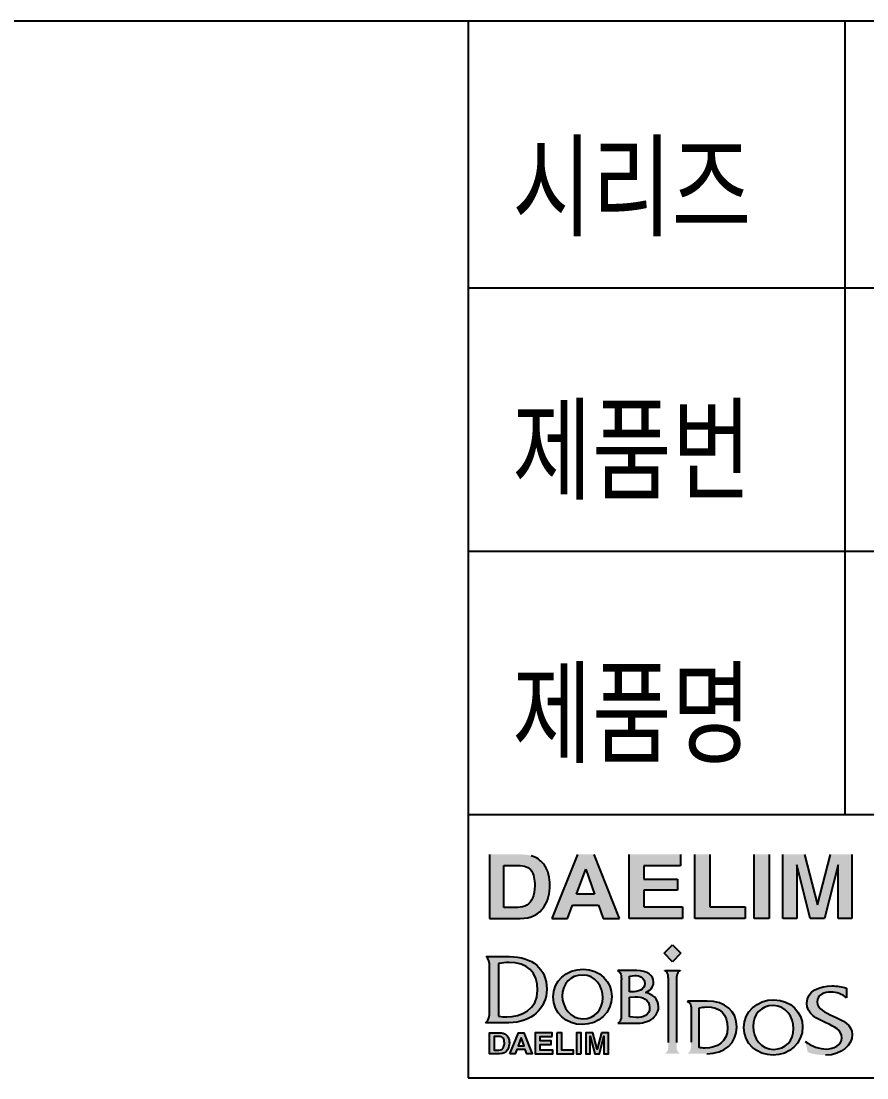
# Model space of a CAD drawing. Extents: x -5853 to -5433, y -3863 to -3269.
# Drawn here: x -5549 to -5504.1, y -3356.6 to -3300.4 of the extents above; entities that cross this region are included whole.
import ezdxf

# ---------------------------------------------------------------- set-up
doc = ezdxf.new("R2010")
doc.units = 0
doc.header["$LTSCALE"] = 7
doc.layers.get('0').update_dxf_attribs({"color": 2, "linetype": 'CONTINUOUS'})
doc.layers.add('D', color=2, linetype='CONTINUOUS')
doc.layers.add('DIM', color=2, linetype='CONTINUOUS')
doc.styles.add('GHS', font='ROMANS.shx', dxfattribs={"bigfont": 'GHS.shx'})

msp = doc.modelspace()

# ---------------------------------------------------------------- hatches: boundary and pattern name
at = {"layer": 'D'}
h = msp.add_hatch(color=256, dxfattribs=at)
h.dxf.hatch_style = 2
edge = h.paths.add_edge_path()
edge.add_spline(control_points=[(-5522.52919, -3344.7149), (-5522.52919, -3344.7149), (-5524.1639, -3344.7149), (-5524.1639, -3344.7149), (-5524.1639, -3344.7149), (-5524.1639, -3348.12005), (-5524.1639, -3348.12005), (-5524.1639, -3348.12005), (-5522.52919, -3348.12005), (-5522.52919, -3348.12005), (-5521.95583, -3348.12005), (-5521.5301, -3347.90745), (-5521.25621, -3347.48417), (-5521.05472, -3347.17028), (-5520.95207, -3346.78653), (-5520.95207, -3346.33334), (-5520.95207, -3346.1552), (-5520.97643, -3345.96729), (-5521.02426, -3345.77035), (-5521.07196, -3345.57367), (-5521.16315, -3345.39002), (-5521.29429, -3345.22053), (-5521.45962, -3345.01108), (-5521.67524, -3344.86697), (-5521.94054, -3344.78764), (-5522.09858, -3344.74275), (-5522.2934, -3344.71806), (-5522.52919, -3344.7149)], knot_values=[0, 0, 0, 0, 1, 1, 1, 2, 2, 2, 3, 3, 3, 4, 4, 4, 5, 5, 5, 6, 6, 6, 7, 7, 7, 8, 8, 8, 9, 9, 9, 9], degree=3, periodic=0)
edge = h.paths.add_edge_path()
edge.add_spline(control_points=[(-5522.66266, -3345.30054), (-5522.29971, -3345.30054), (-5522.05747, -3345.39319), (-5521.9369, -3345.5797), (-5521.81721, -3345.76471), (-5521.75525, -3346.03345), (-5521.75525, -3346.38111), (-5521.75525, -3346.63446), (-5521.79546, -3346.85187), (-5521.87617, -3347.03536), (-5522.0246, -3347.36655), (-5522.28661, -3347.53428), (-5522.66266, -3347.53428), (-5522.66266, -3347.53428), (-5523.39572, -3347.53428), (-5523.39572, -3347.53428), (-5523.39572, -3347.53428), (-5523.39572, -3345.30054), (-5523.39572, -3345.30054), (-5523.39572, -3345.30054), (-5522.66266, -3345.30054), (-5522.66266, -3345.30054)], knot_values=[0, 0, 0, 0, 1, 1, 1, 2, 2, 2, 3, 3, 3, 4, 4, 4, 5, 5, 5, 6, 6, 6, 7, 7, 7, 7], degree=3, periodic=0)
h = msp.add_hatch(color=256, dxfattribs=at)
h.dxf.hatch_style = 2
edge = h.paths.add_edge_path()
edge.add_spline(control_points=[(-5520.847, -3348.12005), (-5520.847, -3348.12005), (-5520.01665, -3348.12005), (-5520.01665, -3348.12005), (-5520.01665, -3348.12005), (-5519.75827, -3347.41678), (-5519.75827, -3347.41678), (-5519.75827, -3347.41678), (-5518.36767, -3347.41678), (-5518.36767, -3347.41678), (-5518.36767, -3347.41678), (-5518.11781, -3348.12005), (-5518.11781, -3348.12005), (-5518.11781, -3348.12005), (-5517.25718, -3348.12005), (-5517.25718, -3348.12005), (-5517.25718, -3348.12005), (-5518.59453, -3344.7149), (-5518.59453, -3344.7149), (-5518.59453, -3344.7149), (-5519.49427, -3344.7149), (-5519.49427, -3344.7149), (-5519.49427, -3344.7149), (-5520.847, -3348.12005), (-5520.847, -3348.12005)], knot_values=[0, 0, 0, 0, 1, 1, 1, 2, 2, 2, 3, 3, 3, 4, 4, 4, 5, 5, 5, 6, 6, 6, 7, 7, 7, 8, 8, 8, 8], degree=3, periodic=0)
edge = h.paths.add_edge_path()
edge.add_spline(control_points=[(-5519.05288, -3345.49338), (-5519.05288, -3345.49338), (-5518.57629, -3346.83238), (-5518.57629, -3346.83238), (-5518.57629, -3346.83238), (-5519.54512, -3346.83238), (-5519.54512, -3346.83238), (-5519.54512, -3346.83238), (-5519.05288, -3345.49338), (-5519.05288, -3345.49338)], knot_values=[0, 0, 0, 0, 1, 1, 1, 2, 2, 2, 3, 3, 3, 3], degree=3, periodic=0)
h = msp.add_hatch(color=256, dxfattribs=at)
h.dxf.hatch_style = 2
edge = h.paths.add_edge_path()
edge.add_spline(control_points=[(-5514.01495, -3345.31825), (-5514.01495, -3345.31825), (-5515.97046, -3345.31825), (-5515.97046, -3345.31825), (-5515.97046, -3345.31825), (-5515.97046, -3346.03798), (-5515.97046, -3346.03798), (-5515.97046, -3346.03798), (-5514.17903, -3346.03798), (-5514.17903, -3346.03798), (-5514.17903, -3346.03798), (-5514.17903, -3346.62266), (-5514.17903, -3346.62266), (-5514.17903, -3346.62266), (-5515.97046, -3346.62266), (-5515.97046, -3346.62266), (-5515.97046, -3346.62266), (-5515.97046, -3347.50957), (-5515.97046, -3347.50957), (-5515.97046, -3347.50957), (-5513.91681, -3347.50957), (-5513.91681, -3347.50957), (-5513.91681, -3347.50957), (-5513.91681, -3348.12005), (-5513.91681, -3348.12005), (-5513.91681, -3348.12005), (-5516.74511, -3348.12005), (-5516.74511, -3348.12005), (-5516.74511, -3348.12005), (-5516.74511, -3344.7149), (-5516.74511, -3344.7149), (-5516.74511, -3344.7149), (-5514.01495, -3344.7149), (-5514.01495, -3344.7149), (-5514.01495, -3344.7149), (-5514.01495, -3345.31825), (-5514.01495, -3345.31825)], knot_values=[0, 0, 0, 0, 1, 1, 1, 2, 2, 2, 3, 3, 3, 4, 4, 4, 5, 5, 5, 6, 6, 6, 7, 7, 7, 8, 8, 8, 9, 9, 9, 10, 10, 10, 11, 11, 11, 12, 12, 12, 12], degree=3, periodic=0)
h = msp.add_hatch(color=256, dxfattribs=at)
h.dxf.hatch_style = 2
edge = h.paths.add_edge_path()
edge.add_spline(control_points=[(-5513.24882, -3344.7149), (-5513.24882, -3344.7149), (-5512.45971, -3344.7149), (-5512.45971, -3344.7149), (-5512.45971, -3344.7149), (-5512.45971, -3347.50957), (-5512.45971, -3347.50957), (-5512.45971, -3347.50957), (-5510.57164, -3347.50957), (-5510.57164, -3347.50957), (-5510.57164, -3347.50957), (-5510.57164, -3348.12005), (-5510.57164, -3348.12005), (-5510.57164, -3348.12005), (-5513.24882, -3348.12005), (-5513.24882, -3348.12005), (-5513.24882, -3348.12005), (-5513.24882, -3344.7149), (-5513.24882, -3344.7149)], knot_values=[0, 0, 0, 0, 1, 1, 1, 2, 2, 2, 3, 3, 3, 4, 4, 4, 5, 5, 5, 6, 6, 6, 6], degree=3, periodic=0)
h = msp.add_hatch(color=256, dxfattribs=at)
h.dxf.hatch_style = 2
edge = h.paths.add_edge_path()
edge.add_spline(control_points=[(-5509.30847, -3348.12005), (-5509.30847, -3348.12005), (-5510.09854, -3348.12005), (-5510.09854, -3348.12005), (-5510.09854, -3348.12005), (-5510.09854, -3344.7149), (-5510.09854, -3344.7149), (-5510.09854, -3344.7149), (-5509.30847, -3344.7149), (-5509.30847, -3344.7149), (-5509.30847, -3344.7149), (-5509.30847, -3348.12005), (-5509.30847, -3348.12005)], knot_values=[0, 0, 0, 0, 1, 1, 1, 2, 2, 2, 3, 3, 3, 4, 4, 4, 4], degree=3, periodic=0)
h = msp.add_hatch(color=256, dxfattribs=at)
h.dxf.hatch_style = 2
edge = h.paths.add_edge_path()
edge.add_spline(control_points=[(-5506.04372, -3344.7149), (-5506.04372, -3344.7149), (-5504.90607, -3344.7149), (-5504.90607, -3344.7149), (-5504.90607, -3344.7149), (-5504.90607, -3348.12005), (-5504.90607, -3348.12005), (-5504.90607, -3348.12005), (-5505.63966, -3348.12005), (-5505.63966, -3348.12005), (-5505.63966, -3348.12005), (-5505.63966, -3345.81729), (-5505.63966, -3345.81729), (-5505.63966, -3345.75057), (-5505.63842, -3345.65752), (-5505.63842, -3345.53854), (-5505.63513, -3345.41926), (-5505.63409, -3345.32661), (-5505.63409, -3345.26224), (-5505.63409, -3345.26224), (-5506.35671, -3348.12005), (-5506.35671, -3348.12005), (-5506.35671, -3348.12005), (-5507.12669, -3348.12005), (-5507.12669, -3348.12005), (-5507.12669, -3348.12005), (-5507.84196, -3345.26224), (-5507.84196, -3345.26224), (-5507.84196, -3345.32661), (-5507.84196, -3345.41926), (-5507.83886, -3345.53854), (-5507.83777, -3345.65752), (-5507.83777, -3345.75057), (-5507.83777, -3345.81729), (-5507.83777, -3345.81729), (-5507.83777, -3348.12005), (-5507.83777, -3348.12005), (-5507.83777, -3348.12005), (-5508.57205, -3348.12005), (-5508.57205, -3348.12005), (-5508.57205, -3348.12005), (-5508.57205, -3344.7149), (-5508.57205, -3344.7149), (-5508.57205, -3344.7149), (-5507.42073, -3344.7149), (-5507.42073, -3344.7149), (-5507.42073, -3344.7149), (-5506.73134, -3347.39126), (-5506.73134, -3347.39126), (-5506.73134, -3347.39126), (-5506.04372, -3344.7149), (-5506.04372, -3344.7149)], knot_values=[0, 0, 0, 0, 1, 1, 1, 2, 2, 2, 3, 3, 3, 4, 4, 4, 5, 5, 5, 6, 6, 6, 7, 7, 7, 8, 8, 8, 9, 9, 9, 10, 10, 10, 11, 11, 11, 12, 12, 12, 13, 13, 13, 14, 14, 14, 15, 15, 15, 16, 16, 16, 17, 17, 17, 17], degree=3, periodic=0)
h = msp.add_hatch(color=256, dxfattribs=at)
h.dxf.hatch_style = 2
h.paths.add_polyline_path([(-5513.99512, -3349.97284), (-5514.44297, -3350.42028), (-5514.89037, -3349.97275), (-5514.44297, -3349.52521)])
h = msp.add_hatch(color=256, dxfattribs=at)
h.dxf.hatch_style = 2
edge = h.paths.add_edge_path()
edge.add_spline(control_points=[(-5523.66075, -3350.51788), (-5523.66075, -3350.51788), (-5523.68479, -3350.52332), (-5523.68479, -3350.52332), (-5523.68479, -3350.52332), (-5523.68479, -3353.30892), (-5523.68479, -3353.30892), (-5523.68479, -3353.30892), (-5523.6599, -3353.31396), (-5523.6599, -3353.31396), (-5523.52893, -3353.34043), (-5523.39116, -3353.35308), (-5523.23885, -3353.35308), (-5522.48533, -3353.35308), (-5521.60525, -3352.98247), (-5521.60525, -3351.93782), (-5521.60525, -3350.98252), (-5522.15114, -3350.45634), (-5523.14223, -3350.45634), (-5523.30813, -3350.45634), (-5523.47768, -3350.47642), (-5523.66075, -3350.51788)], knot_values=[0, 0, 0, 0, 1, 1, 1, 2, 2, 2, 3, 3, 3, 4, 4, 4, 5, 5, 5, 6, 6, 6, 7, 7, 7, 7], degree=3, periodic=0)
edge = h.paths.add_edge_path()
edge.add_spline(control_points=[(-5523.10149, -3350.14795), (-5521.88065, -3350.14795), (-5521.12226, -3350.80853), (-5521.12226, -3351.87219), (-5521.12226, -3352.92576), (-5521.94729, -3353.66147), (-5523.12872, -3353.66147), (-5523.12872, -3353.66147), (-5524.2497, -3353.66147), (-5524.36696, -3353.66147), (-5524.18288, -3353.50901), (-5524.16199, -3353.31293), (-5524.16199, -3353.08839), (-5524.16199, -3353.05999), (-5524.16226, -3353.03145), (-5524.16255, -3353.00246), (-5524.16255, -3353.00246), (-5524.16323, -3352.90946), (-5524.16323, -3352.90946), (-5524.16323, -3352.90946), (-5524.16323, -3350.86219), (-5524.16323, -3350.86219), (-5524.16323, -3350.86219), (-5524.16244, -3350.78072), (-5524.16244, -3350.78072), (-5524.16199, -3350.75002), (-5524.16147, -3350.71805), (-5524.16147, -3350.68551), (-5524.16147, -3350.48303), (-5524.18069, -3350.2535), (-5524.33586, -3350.14795), (-5524.17047, -3350.14795), (-5523.10149, -3350.14795), (-5523.10149, -3350.14795)], knot_values=[0, 0, 0, 0, 1, 1, 1, 2, 2, 2, 3, 3, 3, 4, 4, 4, 5, 5, 5, 6, 6, 6, 7, 7, 7, 8, 8, 8, 9, 9, 9, 10, 10, 10, 11, 11, 11, 11], degree=3, periodic=0)
h = msp.add_hatch(color=256, dxfattribs=at)
h.dxf.hatch_style = 2
edge = h.paths.add_edge_path()
edge.add_spline(control_points=[(-5519.18621, -3350.8202), (-5520.0793, -3350.79872), (-5520.7813, -3351.4752), (-5520.7813, -3352.28339), (-5520.7813, -3353.15551), (-5520.07086, -3353.75952), (-5519.22854, -3353.75952), (-5518.38218, -3353.75952), (-5517.66318, -3353.12985), (-5517.66318, -3352.2622), (-5517.66318, -3351.49645), (-5518.29276, -3350.81574), (-5519.18621, -3350.8202)], knot_values=[0, 0, 0, 0, 1, 1, 1, 2, 2, 2, 3, 3, 3, 4, 4, 4, 4], degree=3, periodic=0)
edge = h.paths.add_edge_path()
edge.add_spline(control_points=[(-5519.21569, -3351.12629), (-5518.54385, -3351.12629), (-5518.14819, -3351.72634), (-5518.14819, -3352.34732), (-5518.14819, -3352.98113), (-5518.56073, -3353.45319), (-5519.20732, -3353.45319), (-5519.87522, -3353.45319), (-5520.29638, -3352.84063), (-5520.29638, -3352.24518), (-5520.29638, -3351.60273), (-5519.87522, -3351.12629), (-5519.21569, -3351.12629)], knot_values=[0, 0, 0, 0, 1, 1, 1, 2, 2, 2, 3, 3, 3, 4, 4, 4, 4], degree=3, periodic=0)
h = msp.add_hatch(color=256, dxfattribs=at)
h.dxf.hatch_style = 2
edge = h.paths.add_edge_path()
edge.add_spline(control_points=[(-5516.72566, -3352.01966), (-5516.72566, -3352.01966), (-5516.72566, -3351.1859), (-5516.72566, -3351.1859), (-5516.72566, -3351.1859), (-5516.44067, -3351.15609), (-5516.44067, -3351.15609), (-5516.18524, -3351.13066), (-5515.91326, -3351.2838), (-5515.91326, -3351.57716), (-5515.91326, -3351.92616), (-5516.30878, -3352.01966), (-5516.58521, -3352.01966), (-5516.58521, -3352.01966), (-5516.72566, -3352.01966), (-5516.72566, -3352.01966)], knot_values=[0, 0, 0, 0, 1, 1, 1, 2, 2, 2, 3, 3, 3, 4, 4, 4, 5, 5, 5, 5], degree=3, periodic=0)
edge = h.paths.add_edge_path()
edge.add_spline(control_points=[(-5517.15949, -3353.09159), (-5517.15949, -3353.28713), (-5517.13392, -3353.59769), (-5517.34668, -3353.67858), (-5517.34668, -3353.67858), (-5517.34668, -3353.69137), (-5517.34668, -3353.69137), (-5517.34668, -3353.69137), (-5516.64481, -3353.69137), (-5516.64481, -3353.69137), (-5516.32587, -3353.69137), (-5515.98972, -3353.70406), (-5515.69194, -3353.55942), (-5515.40696, -3353.42362), (-5515.18152, -3353.14264), (-5515.18152, -3352.81516), (-5515.18152, -3352.39814), (-5515.49221, -3352.14304), (-5515.8749, -3352.06224), (-5515.63248, -3351.95609), (-5515.44941, -3351.79422), (-5515.44941, -3351.5091), (-5515.44941, -3351.13066), (-5515.77702, -3350.89245), (-5516.33869, -3350.89245), (-5516.33869, -3350.89245), (-5517.34668, -3350.89245), (-5517.34668, -3350.89245), (-5517.34668, -3350.89245), (-5517.34668, -3350.905), (-5517.34668, -3350.905), (-5517.1296, -3350.98603), (-5517.15949, -3351.29658), (-5517.15949, -3351.4879), (-5517.15949, -3351.4879), (-5517.15949, -3353.09159), (-5517.15949, -3353.09159)], knot_values=[0, 0, 0, 0, 1, 1, 1, 2, 2, 2, 3, 3, 3, 4, 4, 4, 5, 5, 5, 6, 6, 6, 7, 7, 7, 8, 8, 8, 9, 9, 9, 10, 10, 10, 11, 11, 11, 12, 12, 12, 12], degree=3, periodic=0)
edge = h.paths.add_edge_path()
edge.add_spline(control_points=[(-5516.72566, -3353.35105), (-5516.72566, -3353.35105), (-5516.72566, -3352.30032), (-5516.72566, -3352.30032), (-5516.72566, -3352.30032), (-5516.42789, -3352.28339), (-5516.42789, -3352.28339), (-5516.05337, -3352.2622), (-5515.6537, -3352.44068), (-5515.6537, -3352.85341), (-5515.6537, -3353.25733), (-5516.00678, -3353.41929), (-5516.35542, -3353.38504), (-5516.35542, -3353.38504), (-5516.72566, -3353.35105), (-5516.72566, -3353.35105)], knot_values=[0, 0, 0, 0, 1, 1, 1, 2, 2, 2, 3, 3, 3, 4, 4, 4, 5, 5, 5, 5], degree=3, periodic=0)
h = msp.add_hatch(color=256, dxfattribs=at)
h.dxf.hatch_style = 2
edge = h.paths.add_edge_path()
edge.add_spline(control_points=[(-5514.65998, -3351.49213), (-5514.65998, -3351.29658), (-5514.62991, -3350.98603), (-5514.84699, -3350.905), (-5514.84699, -3350.905), (-5514.84699, -3350.89245), (-5514.84699, -3350.89245), (-5514.84699, -3350.89245), (-5514.03892, -3350.89245), (-5514.03892, -3350.89245), (-5514.03892, -3350.89245), (-5514.03892, -3350.905), (-5514.03892, -3350.905), (-5514.25143, -3350.98603), (-5514.22609, -3351.30081), (-5514.22609, -3351.49213), (-5514.22609, -3351.49213), (-5514.22609, -3354.71977), (-5514.22609, -3354.71977), (-5514.22609, -3354.91139), (-5514.25143, -3355.22172), (-5514.03892, -3355.30253), (-5514.03892, -3355.30253), (-5514.03892, -3355.31531), (-5514.03892, -3355.31531), (-5514.03892, -3355.31531), (-5514.84699, -3355.31531), (-5514.84699, -3355.31531), (-5514.84699, -3355.31531), (-5514.84699, -3355.30253), (-5514.84699, -3355.30253), (-5514.63455, -3355.22591), (-5514.65998, -3354.91139), (-5514.65998, -3354.71977), (-5514.65998, -3354.71977), (-5514.65998, -3351.49213), (-5514.65998, -3351.49213)], knot_values=[0, 0, 0, 0, 1, 1, 1, 2, 2, 2, 3, 3, 3, 4, 4, 4, 5, 5, 5, 6, 6, 6, 7, 7, 7, 8, 8, 8, 9, 9, 9, 10, 10, 10, 11, 11, 11, 12, 12, 12, 12], degree=3, periodic=0)
h = msp.add_hatch(color=256, dxfattribs=at)
h.dxf.hatch_style = 2
edge = h.paths.add_edge_path()
edge.add_spline(control_points=[(-5506.3081, -3355.38733), (-5506.64922, -3355.38733), (-5506.96689, -3355.33435), (-5507.2521, -3355.2314), (-5507.25931, -3355.20138), (-5507.35311, -3354.79634), (-5507.3839, -3354.66314), (-5507.06047, -3354.91378), (-5506.64342, -3355.06273), (-5506.2485, -3355.06273), (-5505.90896, -3355.06273), (-5505.4386, -3354.85477), (-5505.4386, -3354.46454), (-5505.4386, -3354.05193), (-5505.85007, -3353.86782), (-5506.28537, -3353.67322), (-5506.78732, -3353.44864), (-5507.30675, -3353.21637), (-5507.30675, -3352.61831), (-5507.30675, -3351.94533), (-5506.5907, -3351.70644), (-5505.97688, -3351.70644), (-5505.70558, -3351.70644), (-5505.44513, -3351.7447), (-5505.20119, -3351.8183), (-5505.20119, -3351.85918), (-5505.20119, -3352.22123), (-5505.20119, -3352.33125), (-5505.41199, -3352.14781), (-5505.7244, -3352.03104), (-5506.02068, -3352.03104), (-5506.35901, -3352.03104), (-5506.7541, -3352.16906), (-5506.7541, -3352.55848), (-5506.7541, -3352.92405), (-5506.34208, -3353.11225), (-5505.90562, -3353.31176), (-5505.40434, -3353.54075), (-5504.88618, -3353.77757), (-5504.88618, -3354.29632), (-5504.88618, -3354.82087), (-5505.42991, -3355.38733), (-5506.3081, -3355.38733)], knot_values=[0, 0, 0, 0, 1, 1, 1, 2, 2, 2, 3, 3, 3, 4, 4, 4, 5, 5, 5, 6, 6, 6, 7, 7, 7, 8, 8, 8, 9, 9, 9, 10, 10, 10, 11, 11, 11, 12, 12, 12, 13, 13, 13, 14, 14, 14, 14], degree=3, periodic=0)
h = msp.add_hatch(color=256, dxfattribs=at)
h.dxf.hatch_style = 2
edge = h.paths.add_edge_path()
edge.add_spline(control_points=[(-5509.05008, -3352.44608), (-5509.94308, -3352.42483), (-5510.64513, -3353.10117), (-5510.64513, -3353.90951), (-5510.64513, -3354.78149), (-5509.93484, -3355.38562), (-5509.09253, -3355.38562), (-5508.24589, -3355.38562), (-5507.52705, -3354.75582), (-5507.52705, -3353.88817), (-5507.52705, -3353.12256), (-5508.1564, -3352.44185), (-5509.05008, -3352.44608)], knot_values=[0, 0, 0, 0, 1, 1, 1, 2, 2, 2, 3, 3, 3, 4, 4, 4, 4], degree=3, periodic=0)
edge = h.paths.add_edge_path()
edge.add_spline(control_points=[(-5509.07974, -3352.75249), (-5508.40772, -3352.75249), (-5508.01177, -3353.35231), (-5508.01177, -3353.97329), (-5508.01177, -3354.60723), (-5508.42438, -3355.07917), (-5509.07132, -3355.07917), (-5509.73889, -3355.07917), (-5510.16014, -3354.46647), (-5510.16014, -3353.87115), (-5510.16014, -3353.22879), (-5509.73889, -3352.75249), (-5509.07974, -3352.75249)], knot_values=[0, 0, 0, 0, 1, 1, 1, 2, 2, 2, 3, 3, 3, 4, 4, 4, 4], degree=3, periodic=0)
h = msp.add_hatch(color=256, dxfattribs=at)
h.dxf.hatch_style = 2
edge = h.paths.add_edge_path()
edge.add_spline(control_points=[(-5513.45431, -3354.705), (-5513.45431, -3354.95587), (-5513.42888, -3355.1601), (-5513.64153, -3355.30469), (-5513.64153, -3355.30469), (-5513.64153, -3355.31725), (-5513.64153, -3355.31725), (-5513.64153, -3355.31725), (-5512.62055, -3355.31725), (-5512.62055, -3355.31725), (-5511.66786, -3355.31725), (-5511.02528, -3354.73048), (-5511.02528, -3353.89249), (-5511.02528, -3353.04608), (-5511.62978, -3352.51855), (-5512.59944, -3352.51855), (-5512.59944, -3352.51855), (-5513.64153, -3352.51855), (-5513.64153, -3352.51855), (-5513.64153, -3352.51855), (-5513.64153, -3352.5312), (-5513.64153, -3352.5312), (-5513.42487, -3352.59499), (-5513.45431, -3352.90568), (-5513.45431, -3353.10117), (-5513.45431, -3353.10117), (-5513.45431, -3354.705), (-5513.45431, -3354.705)], knot_values=[0, 0, 0, 0, 1, 1, 1, 2, 2, 2, 3, 3, 3, 4, 4, 4, 5, 5, 5, 6, 6, 6, 7, 7, 7, 8, 8, 8, 9, 9, 9, 9], degree=3, periodic=0)
edge = h.paths.add_edge_path()
edge.add_spline(control_points=[(-5513.02037, -3352.87142), (-5512.89302, -3352.84198), (-5512.76518, -3352.82488), (-5512.63779, -3352.82488), (-5511.92742, -3352.82488), (-5511.51058, -3353.19913), (-5511.51058, -3353.94349), (-5511.51058, -3354.67944), (-5512.07623, -3355.01102), (-5512.71004, -3355.01102), (-5512.81654, -3355.01102), (-5512.91859, -3355.00246), (-5513.02037, -3354.98144), (-5513.02037, -3354.98144), (-5513.02037, -3352.87142), (-5513.02037, -3352.87142)], knot_values=[0, 0, 0, 0, 1, 1, 1, 2, 2, 2, 3, 3, 3, 4, 4, 4, 5, 5, 5, 5], degree=3, periodic=0)
h = msp.add_hatch(color=256, dxfattribs=at)
h.dxf.hatch_style = 2
edge = h.paths.add_edge_path()
edge.add_spline(control_points=[(-5523.62503, -3354.1985), (-5523.62503, -3354.1985), (-5524.16118, -3354.1985), (-5524.16118, -3354.1985), (-5524.16118, -3354.1985), (-5524.16118, -3355.31531), (-5524.16118, -3355.31531), (-5524.16118, -3355.31531), (-5523.62503, -3355.31531), (-5523.62503, -3355.31531), (-5523.43698, -3355.31531), (-5523.29735, -3355.24558), (-5523.20752, -3355.10676), (-5523.14144, -3355.00381), (-5523.10777, -3354.87795), (-5523.10777, -3354.72931), (-5523.10777, -3354.67088), (-5523.11576, -3354.60926), (-5523.13145, -3354.54466), (-5523.14709, -3354.48016), (-5523.177, -3354.41993), (-5523.22001, -3354.36433), (-5523.27423, -3354.29564), (-5523.34495, -3354.24837), (-5523.43197, -3354.22236), (-5523.4838, -3354.20763), (-5523.5477, -3354.19954), (-5523.62503, -3354.1985)], knot_values=[0, 0, 0, 0, 1, 1, 1, 2, 2, 2, 3, 3, 3, 4, 4, 4, 5, 5, 5, 6, 6, 6, 7, 7, 7, 8, 8, 8, 9, 9, 9, 9], degree=3, periodic=0)
edge = h.paths.add_edge_path()
edge.add_spline(control_points=[(-5523.66881, -3354.39058), (-5523.54977, -3354.39058), (-5523.47032, -3354.42096), (-5523.43077, -3354.48214), (-5523.39152, -3354.54281), (-5523.3712, -3354.63095), (-5523.3712, -3354.74498), (-5523.3712, -3354.82807), (-5523.38438, -3354.89938), (-5523.41086, -3354.95956), (-5523.45954, -3355.06818), (-5523.54547, -3355.12319), (-5523.66881, -3355.12319), (-5523.66881, -3355.12319), (-5523.90923, -3355.12319), (-5523.90923, -3355.12319), (-5523.90923, -3355.12319), (-5523.90923, -3354.39058), (-5523.90923, -3354.39058), (-5523.90923, -3354.39058), (-5523.66881, -3354.39058), (-5523.66881, -3354.39058)], knot_values=[0, 0, 0, 0, 1, 1, 1, 2, 2, 2, 3, 3, 3, 4, 4, 4, 5, 5, 5, 6, 6, 6, 7, 7, 7, 7], degree=3, periodic=0)
h = msp.add_hatch(color=256, dxfattribs=at)
h.dxf.hatch_style = 2
edge = h.paths.add_edge_path()
edge.add_spline(control_points=[(-5523.07331, -3355.31531), (-5523.07331, -3355.31531), (-5522.80097, -3355.31531), (-5522.80097, -3355.31531), (-5522.80097, -3355.31531), (-5522.71623, -3355.08466), (-5522.71623, -3355.08466), (-5522.71623, -3355.08466), (-5522.26014, -3355.08466), (-5522.26014, -3355.08466), (-5522.26014, -3355.08466), (-5522.1782, -3355.31531), (-5522.1782, -3355.31531), (-5522.1782, -3355.31531), (-5521.89593, -3355.31531), (-5521.89593, -3355.31531), (-5521.89593, -3355.31531), (-5522.33455, -3354.1985), (-5522.33455, -3354.1985), (-5522.33455, -3354.1985), (-5522.62965, -3354.1985), (-5522.62965, -3354.1985), (-5522.62965, -3354.1985), (-5523.07331, -3355.31531), (-5523.07331, -3355.31531)], knot_values=[0, 0, 0, 0, 1, 1, 1, 2, 2, 2, 3, 3, 3, 4, 4, 4, 5, 5, 5, 6, 6, 6, 7, 7, 7, 8, 8, 8, 8], degree=3, periodic=0)
edge = h.paths.add_edge_path()
edge.add_spline(control_points=[(-5522.48488, -3354.45382), (-5522.48488, -3354.45382), (-5522.32857, -3354.89298), (-5522.32857, -3354.89298), (-5522.32857, -3354.89298), (-5522.64632, -3354.89298), (-5522.64632, -3354.89298), (-5522.64632, -3354.89298), (-5522.48488, -3354.45382), (-5522.48488, -3354.45382)], knot_values=[0, 0, 0, 0, 1, 1, 1, 2, 2, 2, 3, 3, 3, 3], degree=3, periodic=0)
h = msp.add_hatch(color=256, dxfattribs=at)
h.dxf.hatch_style = 2
edge = h.paths.add_edge_path()
edge.add_spline(control_points=[(-5520.83255, -3354.39638), (-5520.83255, -3354.39638), (-5521.47392, -3354.39638), (-5521.47392, -3354.39638), (-5521.47392, -3354.39638), (-5521.47392, -3354.63244), (-5521.47392, -3354.63244), (-5521.47392, -3354.63244), (-5520.88637, -3354.63244), (-5520.88637, -3354.63244), (-5520.88637, -3354.63244), (-5520.88637, -3354.8242), (-5520.88637, -3354.8242), (-5520.88637, -3354.8242), (-5521.47392, -3354.8242), (-5521.47392, -3354.8242), (-5521.47392, -3354.8242), (-5521.47392, -3355.11509), (-5521.47392, -3355.11509), (-5521.47392, -3355.11509), (-5520.80036, -3355.11509), (-5520.80036, -3355.11509), (-5520.80036, -3355.11509), (-5520.80036, -3355.31531), (-5520.80036, -3355.31531), (-5520.80036, -3355.31531), (-5521.72798, -3355.31531), (-5521.72798, -3355.31531), (-5521.72798, -3355.31531), (-5521.72798, -3354.1985), (-5521.72798, -3354.1985), (-5521.72798, -3354.1985), (-5520.83255, -3354.1985), (-5520.83255, -3354.1985), (-5520.83255, -3354.1985), (-5520.83255, -3354.39638), (-5520.83255, -3354.39638)], knot_values=[0, 0, 0, 0, 1, 1, 1, 2, 2, 2, 3, 3, 3, 4, 4, 4, 5, 5, 5, 6, 6, 6, 7, 7, 7, 8, 8, 8, 9, 9, 9, 10, 10, 10, 11, 11, 11, 12, 12, 12, 12], degree=3, periodic=0)
h = msp.add_hatch(color=256, dxfattribs=at)
h.dxf.hatch_style = 2
edge = h.paths.add_edge_path()
edge.add_spline(control_points=[(-5520.58128, -3354.1985), (-5520.58128, -3354.1985), (-5520.32247, -3354.1985), (-5520.32247, -3354.1985), (-5520.32247, -3354.1985), (-5520.32247, -3355.11509), (-5520.32247, -3355.11509), (-5520.32247, -3355.11509), (-5519.70322, -3355.11509), (-5519.70322, -3355.11509), (-5519.70322, -3355.11509), (-5519.70322, -3355.31531), (-5519.70322, -3355.31531), (-5519.70322, -3355.31531), (-5520.58128, -3355.31531), (-5520.58128, -3355.31531), (-5520.58128, -3355.31531), (-5520.58128, -3354.1985), (-5520.58128, -3354.1985)], knot_values=[0, 0, 0, 0, 1, 1, 1, 2, 2, 2, 3, 3, 3, 4, 4, 4, 5, 5, 5, 6, 6, 6, 6], degree=3, periodic=0)
h = msp.add_hatch(color=256, dxfattribs=at)
h.dxf.hatch_style = 2
edge = h.paths.add_edge_path()
edge.add_spline(control_points=[(-5519.28893, -3355.31531), (-5519.28893, -3355.31531), (-5519.54806, -3355.31531), (-5519.54806, -3355.31531), (-5519.54806, -3355.31531), (-5519.54806, -3354.1985), (-5519.54806, -3354.1985), (-5519.54806, -3354.1985), (-5519.28893, -3354.1985), (-5519.28893, -3354.1985), (-5519.28893, -3354.1985), (-5519.28893, -3355.31531), (-5519.28893, -3355.31531)], knot_values=[0, 0, 0, 0, 1, 1, 1, 2, 2, 2, 3, 3, 3, 4, 4, 4, 4], degree=3, periodic=0)
h = msp.add_hatch(color=256, dxfattribs=at)
h.dxf.hatch_style = 2
edge = h.paths.add_edge_path()
edge.add_spline(control_points=[(-5518.21817, -3354.1985), (-5518.21817, -3354.1985), (-5517.84504, -3354.1985), (-5517.84504, -3354.1985), (-5517.84504, -3354.1985), (-5517.84504, -3355.31531), (-5517.84504, -3355.31531), (-5517.84504, -3355.31531), (-5518.08564, -3355.31531), (-5518.08564, -3355.31531), (-5518.08564, -3355.31531), (-5518.08564, -3354.56006), (-5518.08564, -3354.56006), (-5518.08564, -3354.53818), (-5518.08524, -3354.50766), (-5518.08524, -3354.46863), (-5518.08416, -3354.42951), (-5518.08382, -3354.39913), (-5518.08382, -3354.37802), (-5518.08382, -3354.37802), (-5518.32082, -3355.31531), (-5518.32082, -3355.31531), (-5518.32082, -3355.31531), (-5518.57336, -3355.31531), (-5518.57336, -3355.31531), (-5518.57336, -3355.31531), (-5518.80795, -3354.37802), (-5518.80795, -3354.37802), (-5518.80795, -3354.39913), (-5518.80795, -3354.42951), (-5518.80693, -3354.46863), (-5518.80657, -3354.50766), (-5518.80657, -3354.53818), (-5518.80657, -3354.56006), (-5518.80657, -3354.56006), (-5518.80657, -3355.31531), (-5518.80657, -3355.31531), (-5518.80657, -3355.31531), (-5519.0474, -3355.31531), (-5519.0474, -3355.31531), (-5519.0474, -3355.31531), (-5519.0474, -3354.1985), (-5519.0474, -3354.1985), (-5519.0474, -3354.1985), (-5518.6698, -3354.1985), (-5518.6698, -3354.1985), (-5518.6698, -3354.1985), (-5518.44369, -3355.07629), (-5518.44369, -3355.07629), (-5518.44369, -3355.07629), (-5518.21817, -3354.1985), (-5518.21817, -3354.1985)], knot_values=[0, 0, 0, 0, 1, 1, 1, 2, 2, 2, 3, 3, 3, 4, 4, 4, 5, 5, 5, 6, 6, 6, 7, 7, 7, 8, 8, 8, 9, 9, 9, 10, 10, 10, 11, 11, 11, 12, 12, 12, 13, 13, 13, 14, 14, 14, 15, 15, 15, 16, 16, 16, 17, 17, 17, 17], degree=3, periodic=0)

# ---------------------------------------------------------------- linework, layer by layer
at = {"color": 4}
msp.add_line((-5443.66386, -3300.41196), (-5818.66386, -3300.41196), dxfattribs=at)
at = {"color": 7}
for p, q in [((-5525.28702, -3300.41196), (-5525.28702, -3356.59513)), ((-5505.28702, -3300.41196), (-5505.28702, -3342.59513)), ((-5525.28702, -3314.59513), (-5443.66386, -3314.59513)), ((-5525.28702, -3328.59513), (-5443.66386, -3328.59513)), ((-5525.28702, -3342.59513), (-5443.66386, -3342.59513)), ((-5525.28702, -3356.59513), (-5443.66386, -3356.59513))]:
    msp.add_line(p, q, dxfattribs=at)
at = {"layer": 'D'}
for p, q in [((-5514.89037, -3349.97275), (-5514.44297, -3349.52521)), ((-5514.44297, -3349.52521), (-5513.99512, -3349.97284)), ((-5514.44297, -3350.42028), (-5514.89037, -3349.97275)), ((-5513.99512, -3349.97284), (-5514.44297, -3350.42028))]:
    msp.add_line(p, q, dxfattribs=at)
for points in [[(-5524.1639, -3344.7149), (-5524.1639, -3344.7149), (-5524.1639, -3348.12005), (-5524.1639, -3348.12005)], [(-5521.29429, -3345.22053), (-5521.45962, -3345.01108), (-5521.67524, -3344.86697), (-5521.94054, -3344.78764)], [(-5519.49427, -3344.7149), (-5519.49427, -3344.7149), (-5520.847, -3348.12005), (-5520.847, -3348.12005)], [(-5517.25718, -3348.12005), (-5517.25718, -3348.12005), (-5518.59453, -3344.7149), (-5518.59453, -3344.7149)], [(-5516.74511, -3348.12005), (-5516.74511, -3348.12005), (-5516.74511, -3344.7149), (-5516.74511, -3344.7149)], [(-5514.01495, -3344.7149), (-5514.01495, -3344.7149), (-5514.01495, -3345.31825), (-5514.01495, -3345.31825)], [(-5513.24882, -3348.12005), (-5513.24882, -3348.12005), (-5513.24882, -3344.7149), (-5513.24882, -3344.7149)], [(-5512.45971, -3344.7149), (-5512.45971, -3344.7149), (-5512.45971, -3347.50957), (-5512.45971, -3347.50957)], [(-5510.09854, -3348.12005), (-5510.09854, -3348.12005), (-5510.09854, -3344.7149), (-5510.09854, -3344.7149)], [(-5509.30847, -3344.7149), (-5509.30847, -3344.7149), (-5509.30847, -3348.12005), (-5509.30847, -3348.12005)], [(-5508.57205, -3348.12005), (-5508.57205, -3348.12005), (-5508.57205, -3344.7149), (-5508.57205, -3344.7149)], [(-5507.42073, -3344.7149), (-5507.42073, -3344.7149), (-5506.73134, -3347.39126), (-5506.73134, -3347.39126)], [(-5506.73134, -3347.39126), (-5506.73134, -3347.39126), (-5506.04372, -3344.7149), (-5506.04372, -3344.7149)], [(-5504.90607, -3344.7149), (-5504.90607, -3344.7149), (-5504.90607, -3348.12005), (-5504.90607, -3348.12005)], [(-5523.39572, -3347.53428), (-5523.39572, -3347.53428), (-5523.39572, -3345.30054), (-5523.39572, -3345.30054)], [(-5523.39572, -3345.30054), (-5523.39572, -3345.30054), (-5522.66266, -3345.30054), (-5522.66266, -3345.30054)], [(-5522.66266, -3345.30054), (-5522.29971, -3345.30054), (-5522.05747, -3345.39319), (-5521.9369, -3345.5797)], [(-5521.02426, -3345.77035), (-5521.07196, -3345.57367), (-5521.16315, -3345.39002), (-5521.29429, -3345.22053)], [(-5519.54512, -3346.83238), (-5519.54512, -3346.83238), (-5519.05288, -3345.49338), (-5519.05288, -3345.49338)], [(-5519.05288, -3345.49338), (-5519.05288, -3345.49338), (-5518.57629, -3346.83238), (-5518.57629, -3346.83238)], [(-5514.01495, -3345.31825), (-5514.01495, -3345.31825), (-5515.97046, -3345.31825), (-5515.97046, -3345.31825)], [(-5515.97046, -3345.31825), (-5515.97046, -3345.31825), (-5515.97046, -3346.03798), (-5515.97046, -3346.03798)], [(-5507.12669, -3348.12005), (-5507.12669, -3348.12005), (-5507.84196, -3345.26224), (-5507.84196, -3345.26224)], [(-5507.84196, -3345.26224), (-5507.84196, -3345.32661), (-5507.84196, -3345.41926), (-5507.83886, -3345.53854)], [(-5507.83886, -3345.53854), (-5507.83777, -3345.65752), (-5507.83777, -3345.75057), (-5507.83777, -3345.81729)], [(-5505.63409, -3345.26224), (-5505.63409, -3345.26224), (-5506.35671, -3348.12005), (-5506.35671, -3348.12005)], [(-5505.63966, -3345.81729), (-5505.63966, -3345.75057), (-5505.63842, -3345.65752), (-5505.63842, -3345.53854)], [(-5505.63842, -3345.53854), (-5505.63513, -3345.41926), (-5505.63409, -3345.32661), (-5505.63409, -3345.26224)], [(-5515.97046, -3346.03798), (-5515.97046, -3346.03798), (-5514.17903, -3346.03798), (-5514.17903, -3346.03798)], [(-5514.17903, -3346.03798), (-5514.17903, -3346.03798), (-5514.17903, -3346.62266), (-5514.17903, -3346.62266)], [(-5507.83777, -3345.81729), (-5507.83777, -3345.81729), (-5507.83777, -3348.12005), (-5507.83777, -3348.12005)], [(-5505.63966, -3348.12005), (-5505.63966, -3348.12005), (-5505.63966, -3345.81729), (-5505.63966, -3345.81729)], [(-5514.17903, -3346.62266), (-5514.17903, -3346.62266), (-5515.97046, -3346.62266), (-5515.97046, -3346.62266)], [(-5515.97046, -3346.62266), (-5515.97046, -3346.62266), (-5515.97046, -3347.50957), (-5515.97046, -3347.50957)], [(-5521.87617, -3347.03536), (-5522.0246, -3347.36655), (-5522.28661, -3347.53428), (-5522.66266, -3347.53428)], [(-5518.57629, -3346.83238), (-5518.57629, -3346.83238), (-5519.54512, -3346.83238), (-5519.54512, -3346.83238)], [(-5522.66266, -3347.53428), (-5522.66266, -3347.53428), (-5523.39572, -3347.53428), (-5523.39572, -3347.53428)], [(-5522.52919, -3348.12005), (-5521.95583, -3348.12005), (-5521.5301, -3347.90745), (-5521.25621, -3347.48417)], [(-5520.01665, -3348.12005), (-5520.01665, -3348.12005), (-5519.75827, -3347.41678), (-5519.75827, -3347.41678)], [(-5519.75827, -3347.41678), (-5519.75827, -3347.41678), (-5518.36767, -3347.41678), (-5518.36767, -3347.41678)], [(-5518.36767, -3347.41678), (-5518.36767, -3347.41678), (-5518.11781, -3348.12005), (-5518.11781, -3348.12005)], [(-5515.97046, -3347.50957), (-5515.97046, -3347.50957), (-5513.91681, -3347.50957), (-5513.91681, -3347.50957)], [(-5513.91681, -3347.50957), (-5513.91681, -3347.50957), (-5513.91681, -3348.12005), (-5513.91681, -3348.12005)], [(-5512.45971, -3347.50957), (-5512.45971, -3347.50957), (-5510.57164, -3347.50957), (-5510.57164, -3347.50957)], [(-5510.57164, -3347.50957), (-5510.57164, -3347.50957), (-5510.57164, -3348.12005), (-5510.57164, -3348.12005)], [(-5524.1639, -3348.12005), (-5524.1639, -3348.12005), (-5522.52919, -3348.12005), (-5522.52919, -3348.12005)], [(-5520.847, -3348.12005), (-5520.847, -3348.12005), (-5520.01665, -3348.12005), (-5520.01665, -3348.12005)], [(-5518.11781, -3348.12005), (-5518.11781, -3348.12005), (-5517.25718, -3348.12005), (-5517.25718, -3348.12005)], [(-5513.91681, -3348.12005), (-5513.91681, -3348.12005), (-5516.74511, -3348.12005), (-5516.74511, -3348.12005)], [(-5510.57164, -3348.12005), (-5510.57164, -3348.12005), (-5513.24882, -3348.12005), (-5513.24882, -3348.12005)], [(-5509.30847, -3348.12005), (-5509.30847, -3348.12005), (-5510.09854, -3348.12005), (-5510.09854, -3348.12005)], [(-5507.83777, -3348.12005), (-5507.83777, -3348.12005), (-5508.57205, -3348.12005), (-5508.57205, -3348.12005)], [(-5506.35671, -3348.12005), (-5506.35671, -3348.12005), (-5507.12669, -3348.12005), (-5507.12669, -3348.12005)], [(-5504.90607, -3348.12005), (-5504.90607, -3348.12005), (-5505.63966, -3348.12005), (-5505.63966, -3348.12005)], [(-5524.33586, -3350.14795), (-5524.17047, -3350.14795), (-5523.10149, -3350.14795), (-5523.10149, -3350.14795)], [(-5523.66075, -3350.51788), (-5523.66075, -3350.51788), (-5523.68479, -3350.52332), (-5523.68479, -3350.52332)], [(-5523.68479, -3350.52332), (-5523.68479, -3350.52332), (-5523.68479, -3353.30892), (-5523.68479, -3353.30892)], [(-5524.16323, -3350.86219), (-5524.16323, -3350.86219), (-5524.16244, -3350.78072), (-5524.16244, -3350.78072)], [(-5524.16323, -3352.90946), (-5524.16323, -3352.90946), (-5524.16323, -3350.86219), (-5524.16323, -3350.86219)], [(-5516.33869, -3350.89245), (-5516.33869, -3350.89245), (-5517.34668, -3350.89245), (-5517.34668, -3350.89245)], [(-5517.34668, -3350.89245), (-5517.34668, -3350.89245), (-5517.34668, -3350.905), (-5517.34668, -3350.905)], [(-5517.34668, -3350.905), (-5517.1296, -3350.98603), (-5517.15949, -3351.29658), (-5517.15949, -3351.4879)], [(-5516.72566, -3351.1859), (-5516.72566, -3351.1859), (-5516.44067, -3351.15609), (-5516.44067, -3351.15609)], [(-5516.72566, -3352.01966), (-5516.72566, -3352.01966), (-5516.72566, -3351.1859), (-5516.72566, -3351.1859)], [(-5514.84699, -3350.905), (-5514.84699, -3350.905), (-5514.84699, -3350.89245), (-5514.84699, -3350.89245)], [(-5514.84699, -3350.89245), (-5514.84699, -3350.89245), (-5514.03892, -3350.89245), (-5514.03892, -3350.89245)], [(-5514.65998, -3351.49213), (-5514.65998, -3351.29658), (-5514.62991, -3350.98603), (-5514.84699, -3350.905)], [(-5514.03892, -3350.905), (-5514.25143, -3350.98603), (-5514.22609, -3351.30081), (-5514.22609, -3351.49213)], [(-5514.03892, -3350.89245), (-5514.03892, -3350.89245), (-5514.03892, -3350.905), (-5514.03892, -3350.905)], [(-5517.15949, -3351.4879), (-5517.15949, -3351.4879), (-5517.15949, -3353.09159), (-5517.15949, -3353.09159)], [(-5514.65998, -3354.71977), (-5514.65998, -3354.71977), (-5514.65998, -3351.49213), (-5514.65998, -3351.49213)], [(-5514.22609, -3351.49213), (-5514.22609, -3351.49213), (-5514.22609, -3354.71977), (-5514.22609, -3354.71977)], [(-5505.20119, -3351.8183), (-5505.20119, -3351.85918), (-5505.20119, -3352.22123), (-5505.20119, -3352.33125)], [(-5516.58521, -3352.01966), (-5516.58521, -3352.01966), (-5516.72566, -3352.01966), (-5516.72566, -3352.01966)], [(-5516.72566, -3352.30032), (-5516.72566, -3352.30032), (-5516.42789, -3352.28339), (-5516.42789, -3352.28339)], [(-5516.72566, -3353.35105), (-5516.72566, -3353.35105), (-5516.72566, -3352.30032), (-5516.72566, -3352.30032)], [(-5524.16255, -3353.00246), (-5524.16255, -3353.00246), (-5524.16323, -3352.90946), (-5524.16323, -3352.90946)], [(-5512.59944, -3352.51855), (-5512.59944, -3352.51855), (-5513.64153, -3352.51855), (-5513.64153, -3352.51855)], [(-5513.64153, -3352.51855), (-5513.64153, -3352.51855), (-5513.64153, -3352.5312), (-5513.64153, -3352.5312)], [(-5513.64153, -3352.5312), (-5513.42487, -3352.59499), (-5513.45431, -3352.90568), (-5513.45431, -3353.10117)], [(-5513.02037, -3354.98144), (-5513.02037, -3354.98144), (-5513.02037, -3352.87142), (-5513.02037, -3352.87142)], [(-5523.68479, -3353.30892), (-5523.68479, -3353.30892), (-5523.6599, -3353.31396), (-5523.6599, -3353.31396)], [(-5517.15949, -3353.09159), (-5517.15949, -3353.28713), (-5517.13392, -3353.59769), (-5517.34668, -3353.67858)], [(-5516.35542, -3353.38504), (-5516.35542, -3353.38504), (-5516.72566, -3353.35105), (-5516.72566, -3353.35105)], [(-5516.64481, -3353.69137), (-5516.32587, -3353.69137), (-5515.98972, -3353.70406), (-5515.69194, -3353.55942)], [(-5513.45431, -3353.10117), (-5513.45431, -3353.10117), (-5513.45431, -3354.705), (-5513.45431, -3354.705)], [(-5523.12872, -3353.66147), (-5523.12872, -3353.66147), (-5524.2497, -3353.66147), (-5524.36696, -3353.66147)], [(-5517.34668, -3353.67858), (-5517.34668, -3353.67858), (-5517.34668, -3353.69137), (-5517.34668, -3353.69137)], [(-5517.34668, -3353.69137), (-5517.34668, -3353.69137), (-5516.64481, -3353.69137), (-5516.64481, -3353.69137)]]:
    msp.add_open_spline(points, degree=3, dxfattribs=at)
for points, knots in [([(-5521.9369, -3345.5797), (-5521.81721, -3345.76471), (-5521.75525, -3346.03345), (-5521.75525, -3346.38111), (-5521.75525, -3346.63446), (-5521.79546, -3346.85187), (-5521.87617, -3347.03536)], [1, 1, 1, 1, 2, 2, 2, 3, 3, 3, 3]), ([(-5521.25621, -3347.48417), (-5521.05472, -3347.17028), (-5520.95207, -3346.78653), (-5520.95207, -3346.33334), (-5520.95207, -3346.1552), (-5520.97643, -3345.96729), (-5521.02426, -3345.77035)], [4, 4, 4, 4, 5, 5, 5, 6, 6, 6, 6]), ([(-5524.16244, -3350.78072), (-5524.16199, -3350.75002), (-5524.16147, -3350.71805), (-5524.16147, -3350.68551), (-5524.16147, -3350.48303), (-5524.18069, -3350.2535), (-5524.33586, -3350.14795)], [8, 8, 8, 8, 9, 9, 9, 10, 10, 10, 10]), ([(-5523.10149, -3350.14795), (-5521.88065, -3350.14795), (-5521.12226, -3350.80853), (-5521.12226, -3351.87219), (-5521.12226, -3352.92576), (-5521.94729, -3353.66147), (-5523.12872, -3353.66147)], [0, 0, 0, 0, 1, 1, 1, 2, 2, 2, 2]), ([(-5523.6599, -3353.31396), (-5523.52893, -3353.34043), (-5523.39116, -3353.35308), (-5523.23885, -3353.35308), (-5522.48533, -3353.35308), (-5521.60525, -3352.98247), (-5521.60525, -3351.93782), (-5521.60525, -3350.98252), (-5522.15114, -3350.45634), (-5523.14223, -3350.45634), (-5523.30813, -3350.45634), (-5523.47768, -3350.47642), (-5523.66075, -3350.51788)], [3, 3, 3, 3, 4, 4, 4, 5, 5, 5, 6, 6, 6, 7, 7, 7, 7]), ([(-5519.18621, -3350.8202), (-5520.0793, -3350.79872), (-5520.7813, -3351.4752), (-5520.7813, -3352.28339), (-5520.7813, -3353.15551), (-5520.07086, -3353.75952), (-5519.22854, -3353.75952), (-5518.38218, -3353.75952), (-5517.66318, -3353.12985), (-5517.66318, -3352.2622), (-5517.66318, -3351.49645), (-5518.29276, -3350.81574), (-5519.18621, -3350.8202)], [0, 0, 0, 0, 1, 1, 1, 2, 2, 2, 3, 3, 3, 4, 4, 4, 4]), ([(-5519.21569, -3351.12629), (-5518.54385, -3351.12629), (-5518.14819, -3351.72634), (-5518.14819, -3352.34732), (-5518.14819, -3352.98113), (-5518.56073, -3353.45319), (-5519.20732, -3353.45319), (-5519.87522, -3353.45319), (-5520.29638, -3352.84063), (-5520.29638, -3352.24518), (-5520.29638, -3351.60273), (-5519.87522, -3351.12629), (-5519.21569, -3351.12629)], [0, 0, 0, 0, 1, 1, 1, 2, 2, 2, 3, 3, 3, 4, 4, 4, 4]), ([(-5516.44067, -3351.15609), (-5516.18524, -3351.13066), (-5515.91326, -3351.2838), (-5515.91326, -3351.57716), (-5515.91326, -3351.92616), (-5516.30878, -3352.01966), (-5516.58521, -3352.01966)], [2, 2, 2, 2, 3, 3, 3, 4, 4, 4, 4]), ([(-5515.8749, -3352.06224), (-5515.63248, -3351.95609), (-5515.44941, -3351.79422), (-5515.44941, -3351.5091), (-5515.44941, -3351.13066), (-5515.77702, -3350.89245), (-5516.33869, -3350.89245)], [6, 6, 6, 6, 7, 7, 7, 8, 8, 8, 8]), ([(-5506.28537, -3353.67322), (-5506.78732, -3353.44864), (-5507.30675, -3353.21637), (-5507.30675, -3352.61831), (-5507.30675, -3351.94533), (-5506.5907, -3351.70644), (-5505.97688, -3351.70644), (-5505.70558, -3351.70644), (-5505.44513, -3351.7447), (-5505.20119, -3351.8183)], [5, 5, 5, 5, 6, 6, 6, 7, 7, 7, 8, 8, 8, 8]), ([(-5516.42789, -3352.28339), (-5516.05337, -3352.2622), (-5515.6537, -3352.44068), (-5515.6537, -3352.85341), (-5515.6537, -3353.25733), (-5516.00678, -3353.41929), (-5516.35542, -3353.38504)], [2, 2, 2, 2, 3, 3, 3, 4, 4, 4, 4]), ([(-5515.69194, -3353.55942), (-5515.40696, -3353.42362), (-5515.18152, -3353.14264), (-5515.18152, -3352.81516), (-5515.18152, -3352.39814), (-5515.49221, -3352.14304), (-5515.8749, -3352.06224)], [4, 4, 4, 4, 5, 5, 5, 6, 6, 6, 6]), ([(-5509.05008, -3352.44608), (-5509.94308, -3352.42483), (-5510.64513, -3353.10117), (-5510.64513, -3353.90951), (-5510.64513, -3354.78149), (-5509.93484, -3355.38562), (-5509.09253, -3355.38562), (-5508.24589, -3355.38562), (-5507.52705, -3354.75582), (-5507.52705, -3353.88817), (-5507.52705, -3353.12256), (-5508.1564, -3352.44185), (-5509.05008, -3352.44608)], [0, 0, 0, 0, 1, 1, 1, 2, 2, 2, 3, 3, 3, 4, 4, 4, 4]), ([(-5505.20119, -3352.33125), (-5505.41199, -3352.14781), (-5505.7244, -3352.03104), (-5506.02068, -3352.03104), (-5506.35901, -3352.03104), (-5506.7541, -3352.16906), (-5506.7541, -3352.55848), (-5506.7541, -3352.92405), (-5506.34208, -3353.11225), (-5505.90562, -3353.31176)], [9, 9, 9, 9, 10, 10, 10, 11, 11, 11, 12, 12, 12, 12]), ([(-5524.36696, -3353.66147), (-5524.18288, -3353.50901), (-5524.16199, -3353.31293), (-5524.16199, -3353.08839), (-5524.16199, -3353.05999), (-5524.16226, -3353.03145), (-5524.16255, -3353.00246)], [3, 3, 3, 3, 4, 4, 4, 5, 5, 5, 5]), ([(-5513.02037, -3352.87142), (-5512.89302, -3352.84198), (-5512.76518, -3352.82488), (-5512.63779, -3352.82488), (-5511.92742, -3352.82488), (-5511.51058, -3353.19913), (-5511.51058, -3353.94349), (-5511.51058, -3354.67944), (-5512.07623, -3355.01102), (-5512.71004, -3355.01102), (-5512.81654, -3355.01102), (-5512.91859, -3355.00246), (-5513.02037, -3354.98144)], [0, 0, 0, 0, 1, 1, 1, 2, 2, 2, 3, 3, 3, 4, 4, 4, 4]), ([(-5512.62055, -3355.31725), (-5511.66786, -3355.31725), (-5511.02528, -3354.73048), (-5511.02528, -3353.89249), (-5511.02528, -3353.04608), (-5511.62978, -3352.51855), (-5512.59944, -3352.51855)], [3, 3, 3, 3, 4, 4, 4, 5, 5, 5, 5]), ([(-5509.07974, -3352.75249), (-5508.40772, -3352.75249), (-5508.01177, -3353.35231), (-5508.01177, -3353.97329), (-5508.01177, -3354.60723), (-5508.42438, -3355.07917), (-5509.07132, -3355.07917), (-5509.73889, -3355.07917), (-5510.16014, -3354.46647), (-5510.16014, -3353.87115), (-5510.16014, -3353.22879), (-5509.73889, -3352.75249), (-5509.07974, -3352.75249)], [0, 0, 0, 0, 1, 1, 1, 2, 2, 2, 3, 3, 3, 4, 4, 4, 4]), ([(-5505.90562, -3353.31176), (-5505.40434, -3353.54075), (-5504.88618, -3353.77757), (-5504.88618, -3354.29632), (-5504.88618, -3354.82087), (-5505.42991, -3355.38733), (-5506.3081, -3355.38733)], [12, 12, 12, 12, 13, 13, 13, 14, 14, 14, 14]), ([(-5507.3839, -3354.66314), (-5507.06047, -3354.91378), (-5506.64342, -3355.06273), (-5506.2485, -3355.06273), (-5505.90896, -3355.06273), (-5505.4386, -3354.85477), (-5505.4386, -3354.46454), (-5505.4386, -3354.05193), (-5505.85007, -3353.86782), (-5506.28537, -3353.67322)], [2, 2, 2, 2, 3, 3, 3, 4, 4, 4, 5, 5, 5, 5]), ([(-5523.62503, -3354.1985), (-5523.62503, -3354.1985), (-5524.16118, -3354.1985), (-5524.16118, -3354.1985), (-5524.16118, -3354.1985), (-5524.16118, -3355.31531), (-5524.16118, -3355.31531), (-5524.16118, -3355.31531), (-5523.62503, -3355.31531), (-5523.62503, -3355.31531), (-5523.43698, -3355.31531), (-5523.29735, -3355.24558), (-5523.20752, -3355.10676), (-5523.14144, -3355.00381), (-5523.10777, -3354.87795), (-5523.10777, -3354.72931), (-5523.10777, -3354.67088), (-5523.11576, -3354.60926), (-5523.13145, -3354.54466), (-5523.14709, -3354.48016), (-5523.177, -3354.41993), (-5523.22001, -3354.36433), (-5523.27423, -3354.29564), (-5523.34495, -3354.24837), (-5523.43197, -3354.22236), (-5523.4838, -3354.20763), (-5523.5477, -3354.19954), (-5523.62503, -3354.1985)], [0, 0, 0, 0, 1, 1, 1, 2, 2, 2, 3, 3, 3, 4, 4, 4, 5, 5, 5, 6, 6, 6, 7, 7, 7, 8, 8, 8, 9, 9, 9, 9]), ([(-5523.66881, -3354.39058), (-5523.54977, -3354.39058), (-5523.47032, -3354.42096), (-5523.43077, -3354.48214), (-5523.39152, -3354.54281), (-5523.3712, -3354.63095), (-5523.3712, -3354.74498), (-5523.3712, -3354.82807), (-5523.38438, -3354.89938), (-5523.41086, -3354.95956), (-5523.45954, -3355.06818), (-5523.54547, -3355.12319), (-5523.66881, -3355.12319), (-5523.66881, -3355.12319), (-5523.90923, -3355.12319), (-5523.90923, -3355.12319), (-5523.90923, -3355.12319), (-5523.90923, -3354.39058), (-5523.90923, -3354.39058), (-5523.90923, -3354.39058), (-5523.66881, -3354.39058), (-5523.66881, -3354.39058)], [0, 0, 0, 0, 1, 1, 1, 2, 2, 2, 3, 3, 3, 4, 4, 4, 5, 5, 5, 6, 6, 6, 7, 7, 7, 7]), ([(-5523.07331, -3355.31531), (-5523.07331, -3355.31531), (-5522.80097, -3355.31531), (-5522.80097, -3355.31531), (-5522.80097, -3355.31531), (-5522.71623, -3355.08466), (-5522.71623, -3355.08466), (-5522.71623, -3355.08466), (-5522.26014, -3355.08466), (-5522.26014, -3355.08466), (-5522.26014, -3355.08466), (-5522.1782, -3355.31531), (-5522.1782, -3355.31531), (-5522.1782, -3355.31531), (-5521.89593, -3355.31531), (-5521.89593, -3355.31531), (-5521.89593, -3355.31531), (-5522.33455, -3354.1985), (-5522.33455, -3354.1985), (-5522.33455, -3354.1985), (-5522.62965, -3354.1985), (-5522.62965, -3354.1985), (-5522.62965, -3354.1985), (-5523.07331, -3355.31531), (-5523.07331, -3355.31531)], [0, 0, 0, 0, 1, 1, 1, 2, 2, 2, 3, 3, 3, 4, 4, 4, 5, 5, 5, 6, 6, 6, 7, 7, 7, 8, 8, 8, 8]), ([(-5522.48488, -3354.45382), (-5522.48488, -3354.45382), (-5522.32857, -3354.89298), (-5522.32857, -3354.89298), (-5522.32857, -3354.89298), (-5522.64632, -3354.89298), (-5522.64632, -3354.89298), (-5522.64632, -3354.89298), (-5522.48488, -3354.45382), (-5522.48488, -3354.45382)], [0, 0, 0, 0, 1, 1, 1, 2, 2, 2, 3, 3, 3, 3]), ([(-5520.83255, -3354.39638), (-5520.83255, -3354.39638), (-5521.47392, -3354.39638), (-5521.47392, -3354.39638), (-5521.47392, -3354.39638), (-5521.47392, -3354.63244), (-5521.47392, -3354.63244), (-5521.47392, -3354.63244), (-5520.88637, -3354.63244), (-5520.88637, -3354.63244), (-5520.88637, -3354.63244), (-5520.88637, -3354.8242), (-5520.88637, -3354.8242), (-5520.88637, -3354.8242), (-5521.47392, -3354.8242), (-5521.47392, -3354.8242), (-5521.47392, -3354.8242), (-5521.47392, -3355.11509), (-5521.47392, -3355.11509), (-5521.47392, -3355.11509), (-5520.80036, -3355.11509), (-5520.80036, -3355.11509), (-5520.80036, -3355.11509), (-5520.80036, -3355.31531), (-5520.80036, -3355.31531), (-5520.80036, -3355.31531), (-5521.72798, -3355.31531), (-5521.72798, -3355.31531), (-5521.72798, -3355.31531), (-5521.72798, -3354.1985), (-5521.72798, -3354.1985), (-5521.72798, -3354.1985), (-5520.83255, -3354.1985), (-5520.83255, -3354.1985), (-5520.83255, -3354.1985), (-5520.83255, -3354.39638), (-5520.83255, -3354.39638)], [0, 0, 0, 0, 1, 1, 1, 2, 2, 2, 3, 3, 3, 4, 4, 4, 5, 5, 5, 6, 6, 6, 7, 7, 7, 8, 8, 8, 9, 9, 9, 10, 10, 10, 11, 11, 11, 12, 12, 12, 12]), ([(-5520.58128, -3354.1985), (-5520.58128, -3354.1985), (-5520.32247, -3354.1985), (-5520.32247, -3354.1985), (-5520.32247, -3354.1985), (-5520.32247, -3355.11509), (-5520.32247, -3355.11509), (-5520.32247, -3355.11509), (-5519.70322, -3355.11509), (-5519.70322, -3355.11509), (-5519.70322, -3355.11509), (-5519.70322, -3355.31531), (-5519.70322, -3355.31531), (-5519.70322, -3355.31531), (-5520.58128, -3355.31531), (-5520.58128, -3355.31531), (-5520.58128, -3355.31531), (-5520.58128, -3354.1985), (-5520.58128, -3354.1985)], [0, 0, 0, 0, 1, 1, 1, 2, 2, 2, 3, 3, 3, 4, 4, 4, 5, 5, 5, 6, 6, 6, 6]), ([(-5519.28893, -3355.31531), (-5519.28893, -3355.31531), (-5519.54806, -3355.31531), (-5519.54806, -3355.31531), (-5519.54806, -3355.31531), (-5519.54806, -3354.1985), (-5519.54806, -3354.1985), (-5519.54806, -3354.1985), (-5519.28893, -3354.1985), (-5519.28893, -3354.1985), (-5519.28893, -3354.1985), (-5519.28893, -3355.31531), (-5519.28893, -3355.31531)], [0, 0, 0, 0, 1, 1, 1, 2, 2, 2, 3, 3, 3, 4, 4, 4, 4]), ([(-5518.21817, -3354.1985), (-5518.21817, -3354.1985), (-5517.84504, -3354.1985), (-5517.84504, -3354.1985), (-5517.84504, -3354.1985), (-5517.84504, -3355.31531), (-5517.84504, -3355.31531), (-5517.84504, -3355.31531), (-5518.08564, -3355.31531), (-5518.08564, -3355.31531), (-5518.08564, -3355.31531), (-5518.08564, -3354.56006), (-5518.08564, -3354.56006), (-5518.08564, -3354.53818), (-5518.08524, -3354.50766), (-5518.08524, -3354.46863), (-5518.08416, -3354.42951), (-5518.08382, -3354.39913), (-5518.08382, -3354.37802), (-5518.08382, -3354.37802), (-5518.32082, -3355.31531), (-5518.32082, -3355.31531), (-5518.32082, -3355.31531), (-5518.57336, -3355.31531), (-5518.57336, -3355.31531), (-5518.57336, -3355.31531), (-5518.80795, -3354.37802), (-5518.80795, -3354.37802), (-5518.80795, -3354.39913), (-5518.80795, -3354.42951), (-5518.80693, -3354.46863), (-5518.80657, -3354.50766), (-5518.80657, -3354.53818), (-5518.80657, -3354.56006), (-5518.80657, -3354.56006), (-5518.80657, -3355.31531), (-5518.80657, -3355.31531), (-5518.80657, -3355.31531), (-5519.0474, -3355.31531), (-5519.0474, -3355.31531), (-5519.0474, -3355.31531), (-5519.0474, -3354.1985), (-5519.0474, -3354.1985), (-5519.0474, -3354.1985), (-5518.6698, -3354.1985), (-5518.6698, -3354.1985), (-5518.6698, -3354.1985), (-5518.44369, -3355.07629), (-5518.44369, -3355.07629), (-5518.44369, -3355.07629), (-5518.21817, -3354.1985), (-5518.21817, -3354.1985)], [0, 0, 0, 0, 1, 1, 1, 2, 2, 2, 3, 3, 3, 4, 4, 4, 5, 5, 5, 6, 6, 6, 7, 7, 7, 8, 8, 8, 9, 9, 9, 10, 10, 10, 11, 11, 11, 12, 12, 12, 13, 13, 13, 14, 14, 14, 15, 15, 15, 16, 16, 16, 17, 17, 17, 17])]:
    msp.add_open_spline(points, degree=3, knots=knots, dxfattribs=at)

# ---------------------------------------------------------------- texts
at = {"layer": 'DIM', "style": 'GHS', "width": 0.8}
for s, p in [('시리즈', (-5522.94666, -3311.86575)), ('제품번', (-5522.94666, -3325.86575)), ('제품명', (-5522.94666, -3339.86575))]:
    msp.add_text(s, height=5, dxfattribs=at).set_placement(p)

doc.saveas('drawing.dxf')
